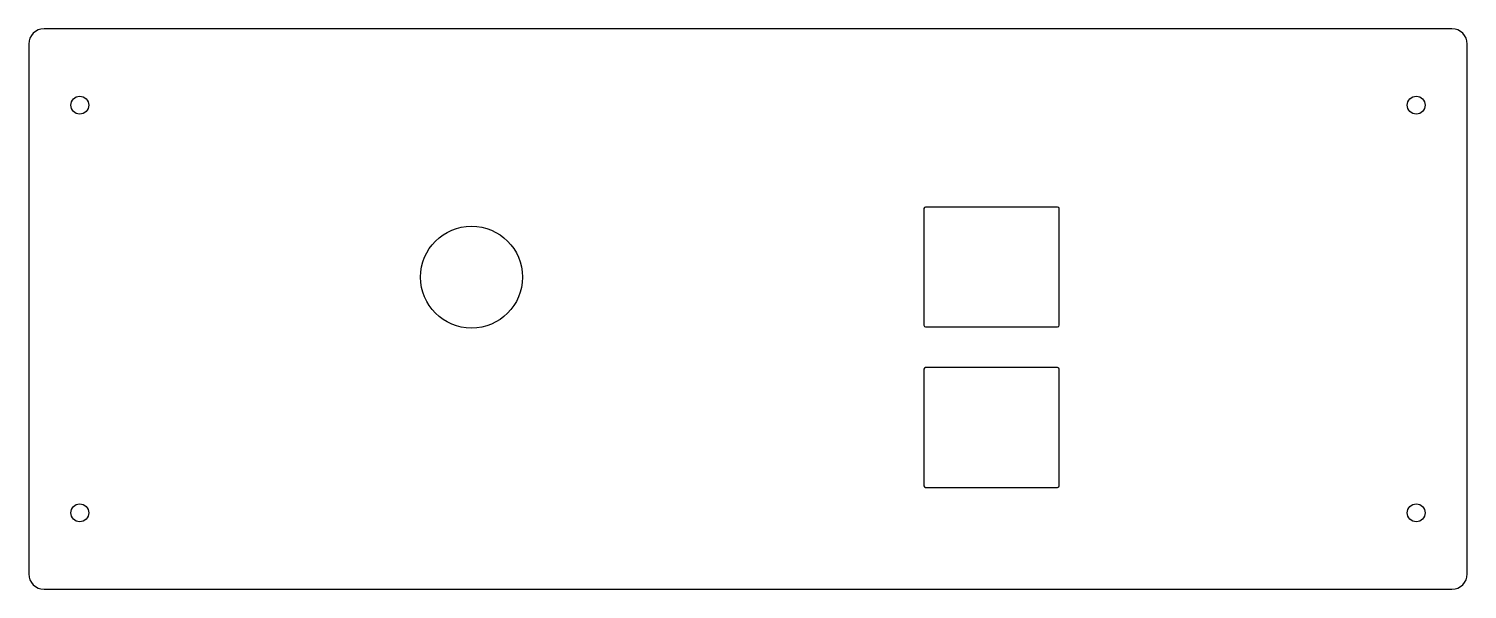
# Model space of a CAD drawing. Header units: millimetres. Extents: x -141 to 141, y 224 to 334.
import ezdxf

# ---------------------------------------------------------------- set-up
doc = ezdxf.new("R2010")
doc.units = ezdxf.units.MM

msp = doc.modelspace()

# ---------------------------------------------------------------- linework, layer by layer
at = {"color": 7, "linetype": 'Continuous', "lineweight": 25}
for p, q in [((138, 334), (-138, 334)), ((-141, 331), (-141, 227)), ((141, 227), (141, 331)), ((60.7, 299), (34.8, 299)), ((34.5, 298.7), (34.5, 275.8)), ((61, 275.8), (61, 298.7)), ((34.8, 275.5), (60.7, 275.5)), ((34.5, 267.2), (34.5, 244.3)), ((60.7, 267.5), (34.8, 267.5)), ((61, 244.3), (61, 267.2)), ((34.8, 244), (60.7, 244)), ((-138, 224), (138, 224))]:
    msp.add_line(p, q, dxfattribs=at)
for centre, radius in [((-131, 319), 1.75), ((131, 319), 1.75), ((-54.2, 285.25), 10), ((-131, 239), 1.75), ((131, 239), 1.75)]:
    msp.add_circle(centre, radius, dxfattribs=at)
for centre, radius, start, end in [((-138, 331), 3, 90, 180), ((138, 331), 3, 0, 90), ((34.8, 298.7), 0.3, 90, 180), ((60.7, 298.7), 0.3, 0, 90), ((34.8, 275.8), 0.3, 180, 270), ((60.7, 275.8), 0.3, 270, 0), ((34.8, 267.2), 0.3, 90, 180), ((60.7, 267.2), 0.3, 0, 90), ((34.8, 244.3), 0.3, 180, 270), ((60.7, 244.3), 0.3, 270, 360), ((-138, 227), 3, 180, 270), ((138, 227), 3, 270, 0)]:
    msp.add_arc(centre, radius, start, end, dxfattribs=at)

doc.saveas('drawing.dxf')
